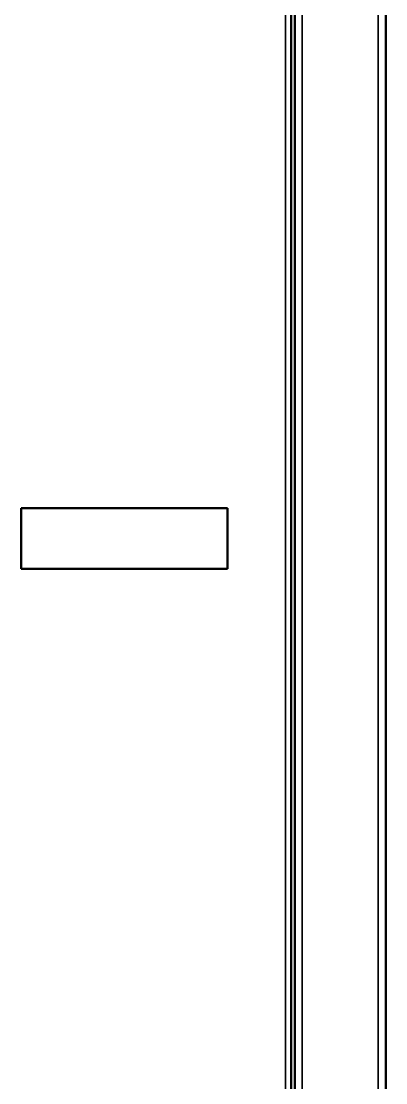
# Model space of a CAD drawing. Header units: millimetres. Extents: x 0 to 62, y -17 to 160.
# Drawn here: x 46.87 to 62.11, y 71.29 to 115.64 of the extents above; entities that cross this region are included whole.
import ezdxf

# ---------------------------------------------------------------- set-up
doc = ezdxf.new("R2010")
doc.units = ezdxf.units.MM
doc.layers.add('Visible (ANSI)', color=7, linetype='Continuous', lineweight=50)
doc.layers.add('Visible Narrow (ANSI)', color=7, linetype='Continuous', lineweight=35)

msp = doc.modelspace()

# ---------------------------------------------------------------- linework, layer by layer
at = {"layer": 'Visible (ANSI)'}
for p, q in [((62.11, 159.878), (62.11, 0)), ((58.303, 16.496), (58.303, 154.803)), ((58.161, 154.043), (58.161, 16.622)), ((46.872, 92.761), (46.872, 95.299)), ((46.872, 95.299), (55.501, 95.299)), ((55.501, 95.299), (55.501, 92.761)), ((55.501, 92.761), (46.872, 92.761))]:
    msp.add_line(p, q, dxfattribs=at)
at = {"layer": 'Visible Narrow (ANSI)'}
for p, q in [((58.618, 159.878), (58.618, 0)), ((61.795, 0), (61.795, 159.878)), ((57.917, 16.741), (57.917, 153.923))]:
    msp.add_line(p, q, dxfattribs=at)

doc.saveas('drawing.dxf')
